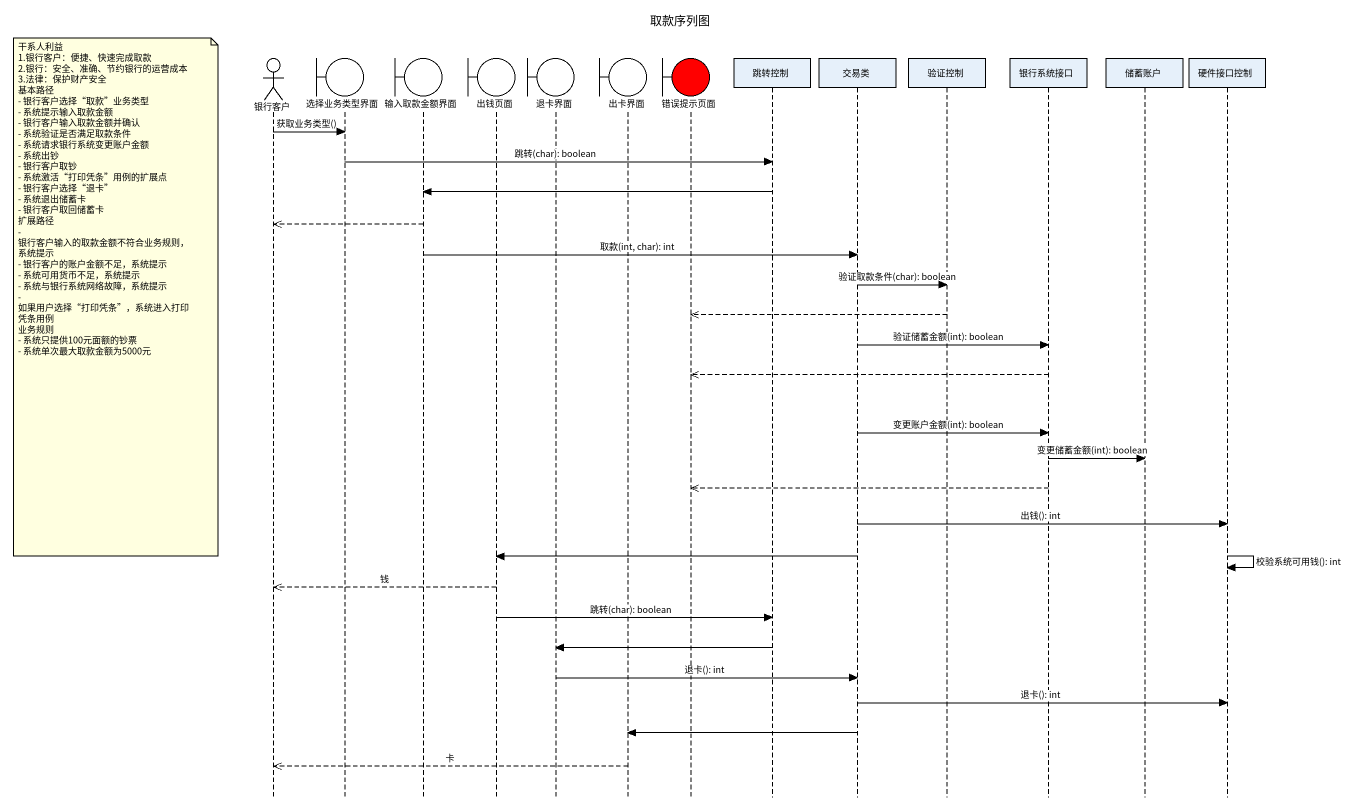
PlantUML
@startuml
title 取款序列图
hide footbox
actor 银行客户
boundary 选择业务类型界面
boundary 输入取款金额界面
boundary 出钱页面
boundary 退卡界面
boundary 出卡界面
boundary 错误提示页面 #FF0000
participant 跳转控制
participant 交易类
participant 验证控制
participant 银行系统接口
participant 储蓄账户
participant 硬件接口控制

银行客户 -> 选择业务类型界面 : 获取业务类型()
选择业务类型界面 -> 跳转控制 : 跳转(char): boolean
跳转控制 -> 输入取款金额界面
输入取款金额界面 -->> 银行客户
输入取款金额界面 -> 交易类 : 取款(int, char): int
交易类 -> 验证控制 : 验证取款条件(char): boolean
note left of 银行客户
  干系人利益
  1.银行客户：便捷、快速完成取款
  2.银行：安全、准确、节约银行的运营成本
  3.法律：保护财产安全
  基本路径
  - 银行客户选择“取款”业务类型
  - 系统提示输入取款金额
  - 银行客户输入取款金额并确认
  - 系统验证是否满足取款条件
  - 系统请求银行系统变更账户金额
  - 系统出钞
  - 银行客户取钞
  - 系统激活“打印凭条”用例的扩展点
  - 银行客户选择“退卡”
  - 系统退出储蓄卡
  - 银行客户取回储蓄卡
  扩展路径
  - 银行客户输入的取款金额不符合业务规则，系统提示
  - 银行客户的账户金额不足，系统提示
  - 系统可用货币不足，系统提示
  - 系统与银行系统网络故障，系统提示
  - 如果用户选择“打印凭条”，系统进入打印凭条用例
  业务规则
  - 系统只提供100元面额的钞票
  - 系统单次最大取款金额为5000元
end note
验证控制 -->> 错误提示页面
交易类 -> 银行系统接口 : 验证储蓄金额(int): boolean
银行系统接口 -->> 错误提示页面
交易类 -> 银行系统接口 : 变更账户金额(int): boolean
银行系统接口 -> 储蓄账户 : 变更储蓄金额(int): boolean
银行系统接口 -->> 错误提示页面
交易类 -> 硬件接口控制 : 出钱(): int
硬件接口控制 -> 硬件接口控制 : 校验系统可用钱(): int
交易类 -> 出钱页面
出钱页面 -->> 银行客户 : 钱
出钱页面 -> 跳转控制 : 跳转(char): boolean
跳转控制 -> 退卡界面
退卡界面 -> 交易类 : 退卡(): int
交易类 -> 硬件接口控制 : 退卡(): int
交易类 -> 出卡界面
出卡界面 -->> 银行客户 : 卡
@enduml
